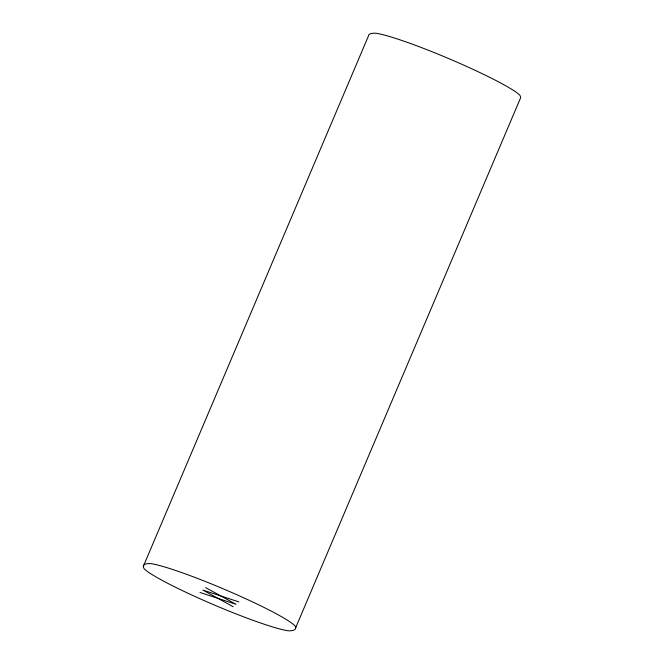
<?xml version="1.0" encoding="UTF-8"?>
<svg xmlns="http://www.w3.org/2000/svg" width="664" height="664" viewBox="0 0 664 664"><rect width="100%" height="100%" fill="white"/><g stroke="black" fill="none" stroke-linecap="round" stroke-linejoin="round"><path stroke-width="1" d="M143.333 566.326L368.462 35.956A219.469 20.269 23 0 1 375.459 33.2A81.373 7.52 23 0 1 452.3 60.125A81.373 7.52 23 0 1 519.763 95.168A219.469 20.269 23 0 1 520.667 97.674L295.538 628.044A219.469 20.269 23 0 1 288.541 630.8A81.373 7.52 23 0 1 211.7 603.875A81.373 7.52 23 0 1 144.237 568.832A219.469 20.269 23 0 1 150.33 563.57A81.373 7.52 23 0 1 236.865 594.736A81.373 7.52 23 0 1 295.538 628.044M238.849 601.883L202.835 590.055L233.222 606.747M200.022 592.487L236.035 604.315L205.649 587.623"/></g></svg>
